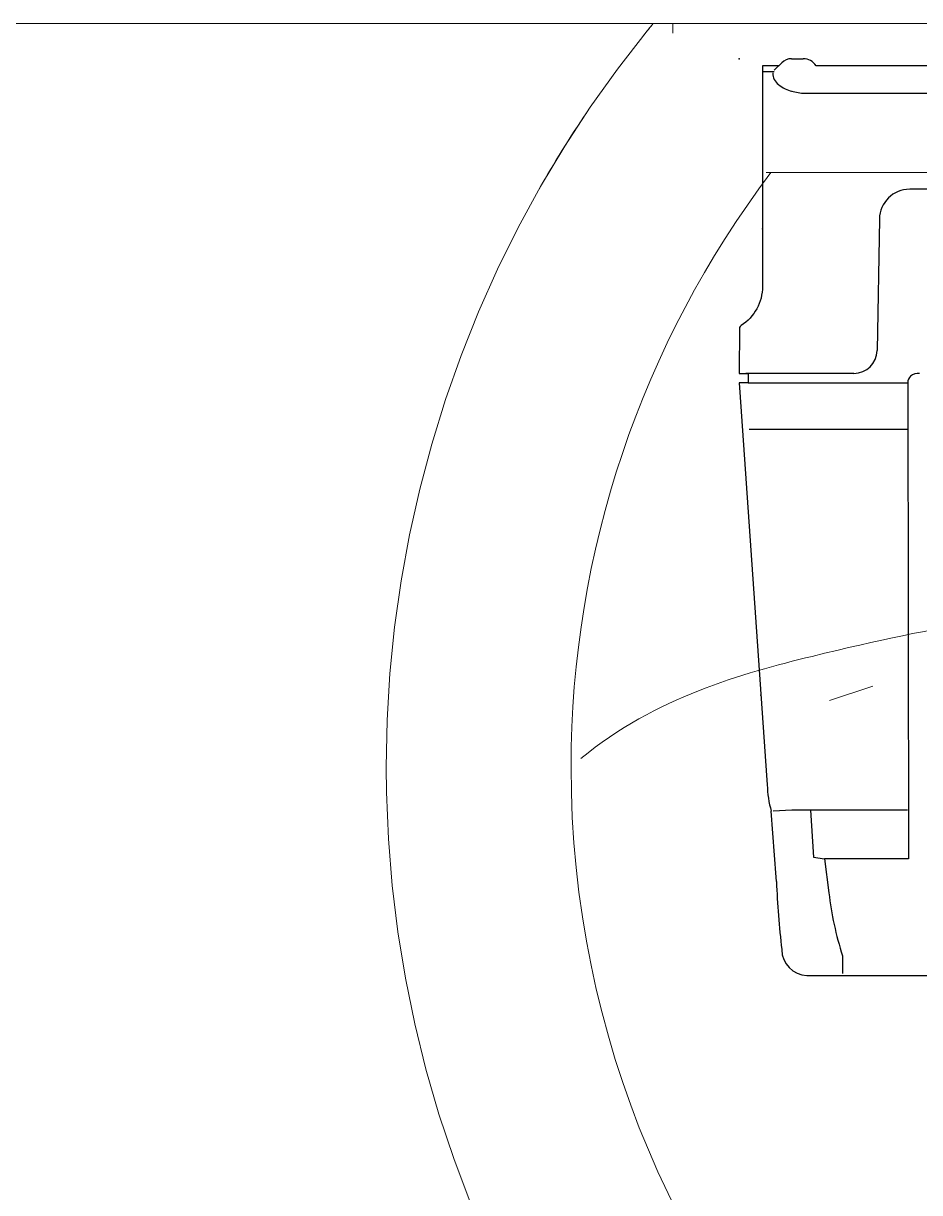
# Model space of a CAD drawing. Header units: millimetres. Extents: x -160614 to 59925, y -157025 to 0.
# Drawn here: x -130709.6 to -130498.6, y -110537.8 to -110262.6 of the extents above; entities that cross this region are included whole.
import ezdxf

# ---------------------------------------------------------------- set-up
doc = ezdxf.new("R2010")
doc.units = ezdxf.units.MM
doc.header["$LTSCALE"] = 8
for name, color, linetype, lineweight in [('72_EGR_EQP_TAG', 9, 'Continuous', 5), ('LOADING', 9, 'Continuous', 5), ('Walls', 9, 'Continuous', 5)]:
    doc.layers.add(name, color=color, linetype=linetype, lineweight=lineweight)
for name, color, linetype in [('A-Wall-cmu-patt', 9, 'Continuous'), ('DVM_INDOOR', 9, 'Continuous'), ('DVM_UNIT_BP', 9, 'Continuous'), ('DVM_UNIT_DP', 9, 'Continuous'), ('DVM_UNIT_LP', 9, 'Continuous')]:
    doc.layers.add(name, color=color, linetype=linetype)

# ---------------------------------------------------------------- blocks, each defined once
blk = doc.blocks.new('_100_WB_KER_REN_55x45x18 - _100_WB_KER_REN_55x45x18-V63-161_A_00_GFL_-0_080_Einreichung_Grundrisse_100')
at = {"layer": 'LOADING'}
for p, q in [((0.2074459890337721, 0.2250000000000227), (-0.2074459890337721, 0.2250000000000227)), ((0.2075458781816906, 0.2226983162910301), (0.2075458781816906, 0.2250000000000227)), ((-0.1855454659906854, 0.1898948464353225), (0.1855454659906854, 0.1898948464353225)), ((0.1604518431025781, 0.06906043189417232), (0.1706957586815179, 0.06564759550764165))]:
    blk.add_line(p, q, dxfattribs=at)
at = {"layer": 'LOADING', "flags": 128}
for points in [[(0.2749999999999773, 0.04999999999995453), (0.2747800293317368, 0.0609970669012796), (0.2741204692331394, 0.07197654084154692), (0.2730223748598064, 0.08292085700441021), (0.2714875029282666, 0.09381250681889242), (0.2695183089065267, 0.1046340659686393), (0.2671179430843722, 0.1153682222674206), (0.2642902455354488, 0.1259978033551192), (0.2610397399727162, 0.1365058041694169), (0.2573716265114854, 0.1468754141505997), (0.2532917733508384, 0.1570900441348044), (0.2488067073854836, 0.1671333528931314), (0.2439236037643013, 0.1769892732738754), (0.2386502744112704, 0.1866420379070064), (0.2329951555286698, 0.1960762044282092), (0.2269672941000636, 0.2052766801836015), (0.2205763334181938, 0.2142287463746015), (0.2138324976564263, 0.2229180816050302), (0.2121320343559319, 0.2249999999999659)], [(0.2552199953074705, -0.05240973584187714), (0.2591111436838673, -0.04212174129287405), (0.262587769504421, -0.03168637160939625), (0.2656443109094653, -0.02112032115684315), (0.2682758780847507, -0.01044049336189801), (0.2704782610843495, 0.0003360263290232979), (0.2722479365651225, 0.01119199778349866), (0.2735820734237677, 0.02211005376290132), (0.2744785373261038, 0.03307272770678082), (0.2749358941210858, 0.04406248167526883), (0.2749999999999773, 0.04999999999995453)]]:
    blk.add_lwpolyline(points, dxfattribs=at)
at = {"layer": 'LOADING'}
for radius, start, end in [(0.2749999999999989, 38.76194106185094, 39.52119635852043), (0.2749999999999988, 29.64089727009746, 34.06757415985171), (0.2314958959679948, 0, 37.17907013009239), (0.2314958959679944, 180, 0)]:
    blk.add_arc((0, 0.05000000000001137), radius, start, end, dxfattribs=at)
for points, knots in [([(0.2119458263038041, 0.2250000000000227), (0.2118858274233162, 0.2250000000000227), (0.2117724562504009, 0.2250000000000227), (0.2115817041185437, 0.2250000000000227), (0.2113735034507727, 0.2250000000000227), (0.2111299296759626, 0.2250000000000227), (0.2108559742677016, 0.2250000000000227), (0.2105712799547064, 0.2250000000000227), (0.2101838748619684, 0.2250000000000227), (0.2095162182126842, 0.2250000000000227), (0.2086082852357549, 0.2250000000000227), (0.2078421855252373, 0.2250000000000227), (0.2074459890337721, 0.2250000000000227)], [-0.8333333333333333, -0.8333333333333333, -0.8333333333333333, -0.8333333333333333, -0.75, -0.7083333333333333, -0.6666666666666666, -0.5833333333333333, -0.5416666666666666, -0.5, -0.4166666666666666, -0.3333333333333333, -0.1666666666666667, 0, 0, 0, 0]), ([(0.02087304842905269, 0.09029499503037641), (0.05116738950823674, 0.09013506289602446), (0.1113486885532211, 0.08790829092441754), (0.1514195958169466, 0.0827535249395055), (0.2115233394937377, 0.06650898090470037), (0.2291664916369882, 0.05202618486504207)], [0.7533081746149796, 0.7533081746149796, 0.7533081746149796, 0.7533081746149796, 0.9865548034009937, 1.235628993915188, 1.363898796239632, 1.363898796239632, 1.363898796239632, 1.363898796239632])]:
    blk.add_open_spline(points, degree=3, knots=knots, dxfattribs=at)
for points in [[(0.2075198961592832, 0.2238537177981925), (0.2075365362735511, 0.2234701038466937), (0.207545192741236, 0.2230849700109729), (0.2075458781816906, 0.2226983162910301)], [(0.1855454659906854, 0.1898948464353225), (0.1854364041112149, 0.1898948464353225), (0.1853305968428458, 0.1898948464353225), (0.1852259176311009, 0.1898948464353225)]]:
    blk.add_open_spline(points, degree=3, dxfattribs=at)
blk = doc.blocks.new('GF1')
at = {"layer": 'Walls', "color": 9}
blk.add_line((-132159.3671013078, -110262.6130425373), (-128659.5784436412, -110262.6130425373), dxfattribs=at)
at = {"layer": 'LOADING', "color": 9, "xscale": -1000, "yscale": 1000, "zscale": 1000}
blk.add_blockref('_100_WB_KER_REN_55x45x18 - _100_WB_KER_REN_55x45x18-V63-161_A_00_GFL_-0_080_Einreichung_Grundrisse_100', (-130349.1702212665, -110487.6130425373), dxfattribs=at)
blk = doc.blocks.new('mmmm')
at = {"layer": 'DVM_INDOOR', "color": 0}
for p, q in [((119.1149681999241, -10.06340630223431), (119.1148974002668, -9.267546620952269)), ((118.9198617999242, -9.93893477605128), (118.9198617999242, -10.06142173223429)), ((118.9257821999241, -10.06378623223429), (118.9257821999241, -9.995432481187148)), ((118.9463617999242, -9.995480632234292), (118.9463617999242, -10.04134473223429)), ((118.9878617999242, -10.04175233223429), (119.0899818999242, -10.04162653223429)), ((118.9878617999242, -10.05333520849206), (118.9878617999242, -10.04175233223429)), ((118.9978909999242, -10.04175233223429), (118.9978917999242, -10.07577313223429)), ((119.0794922999242, -10.04183553223429), (119.0795301468582, -10.06665594988979)), ((119.0899818999242, -10.04162653223429), (119.0899818999242, -10.05958293223429)), ((118.9527483592823, -10.04784374225281), (118.9809490619563, -10.04833599375851)), ((118.9858617999242, -10.05333523223429), (118.9858617999242, -10.07645363223429)), ((118.9878617999242, -10.07600910223429), (118.9878617999242, -10.05333523223429)), ((119.1107362999241, -10.05575963223429), (119.1145353999242, -10.05573908381044)), ((119.0899818999242, -10.05958293223429), (119.0972312999242, -10.05867333223429)), ((119.0794922999242, -10.06264903223429), (119.0896185999242, -10.06199453223429)), ((119.0896185999242, -10.06199453223429), (119.0899818999242, -10.05958293223429)), ((118.9183617999242, -10.06667913223429), (118.9183617999242, -10.06416443223424)), ((119.0795301468582, -10.06665594988979), (119.0797389999241, -10.07065043223429)), ((118.9208617999242, -10.07042183223429), (118.9192404999241, -10.06880053223429)), ((118.9212015999241, -10.07039833223429), (118.9212015999241, -10.07292173223429)), ((118.9878617999242, -10.07792170223429), (119.0740709999242, -10.07189338223429)), ((118.9858617999242, -10.07597416223429), (118.9878617999242, -10.07600910223429)), ((118.9858617999242, -10.07792174223429), (118.9858617999242, -10.07597416223429)), ((118.9878617999242, -10.07600910223429), (118.9878617999242, -10.07792170223429)), ((118.9760043999237, -10.07783095223408), (118.9858617999242, -10.07792174223429))]:
    blk.add_line(p, q, dxfattribs=at)
blk.add_lwpolyline([(118.9198617999242, -10.06942177096629), (118.9198617999242, -10.07292180223429), (118.9672275999242, -10.07292194223429, -0.1261767552943001), (118.9719902087055, -10.07414326215731, -0.1228802749812395), (118.9755825999242, -10.07746712223429, 0.1414693895722469), (118.9760082516457, -10.07783174879674)], format="xyb", dxfattribs=at)
for centre, radius, start, end in [((118.988506153458, -10.03948543228539), 0.002657788779177111, 174.2365395543968, 219.2365359443274), ((118.9528617999242, -10.04134473223429), 0.006500000000001364, 180, 269.000000000129), ((118.9878617925805, -10.03975234996339), 0.001999982270915064, 224.9997860088414, 270.0002103818326), ((118.980861865848, -10.05333520526411), 0.004999934076175603, 359.9996909404017, 89.00030721948893), ((119.0891221804661, -9.988332131684372), 0.07080707812915403, 276.5761787223426, 287.7735100695203), ((118.9217653087659, -10.06424430302496), 0.003404445884258443, 123.9952673857208, 178.6556757629663), ((118.9132234631941, -10.06329677986902), 0.01256827083860484, 344.2087150449109, 357.7681378401393), ((119.1093656957287, -10.06318752531129), 0.005606774170767329, 270.7317451356478, 357.7637448841945), ((118.9212475805785, -10.06670185187474), 0.002885870088381178, 179.5489218443241, 226.1862417307156), ((118.9181912177163, -10.06477672261958), 0.007390009252593641, 320.6761620143592, 346.105789205498), ((118.9214497392127, -10.06767544727707), 0.00303755105939813, 269.6220063584919, 324.0252465044385), ((119.0819517218698, -9.811577500028303), 0.2586839973311338, 272.8518748605004, 276.0911715996664), ((119.073667350187, -10.05025139454136), 0.02164575164810523, 271.0685129966103, 286.2910709842659), ((119.1680189161711, -11.19085784089619), 1.12330407549111, 93.736148444105, 94.50747716834583)]:
    blk.add_arc(centre, radius, start, end, dxfattribs=at)
at = {"layer": 'DVM_UNIT_BP'}
blk.add_point((118.9183617999242, -10.07792007849789), dxfattribs=at)
at = {"layer": 'DVM_UNIT_DP'}
blk.add_point((119.0548617999242, -10.07323651265935), dxfattribs=at)
at = {"layer": 'DVM_UNIT_LP'}
blk.add_point((118.9548617999242, -10.07292168223429), dxfattribs=at)

msp = doc.modelspace()

# ---------------------------------------------------------------- block references
at = {"layer": '72_EGR_EQP_TAG'}
msp.add_blockref('GF1', (0, 0), dxfattribs=at)
at = {"layer": 'A-Wall-cmu-patt', "color": 4, "xscale": 1097.4, "yscale": 1097.4, "zscale": 1097.4, "rotation": 270}
msp.add_blockref('mmmm', (-119481.595627983, 20230.09251778002), dxfattribs=at)

doc.saveas('drawing.dxf')
